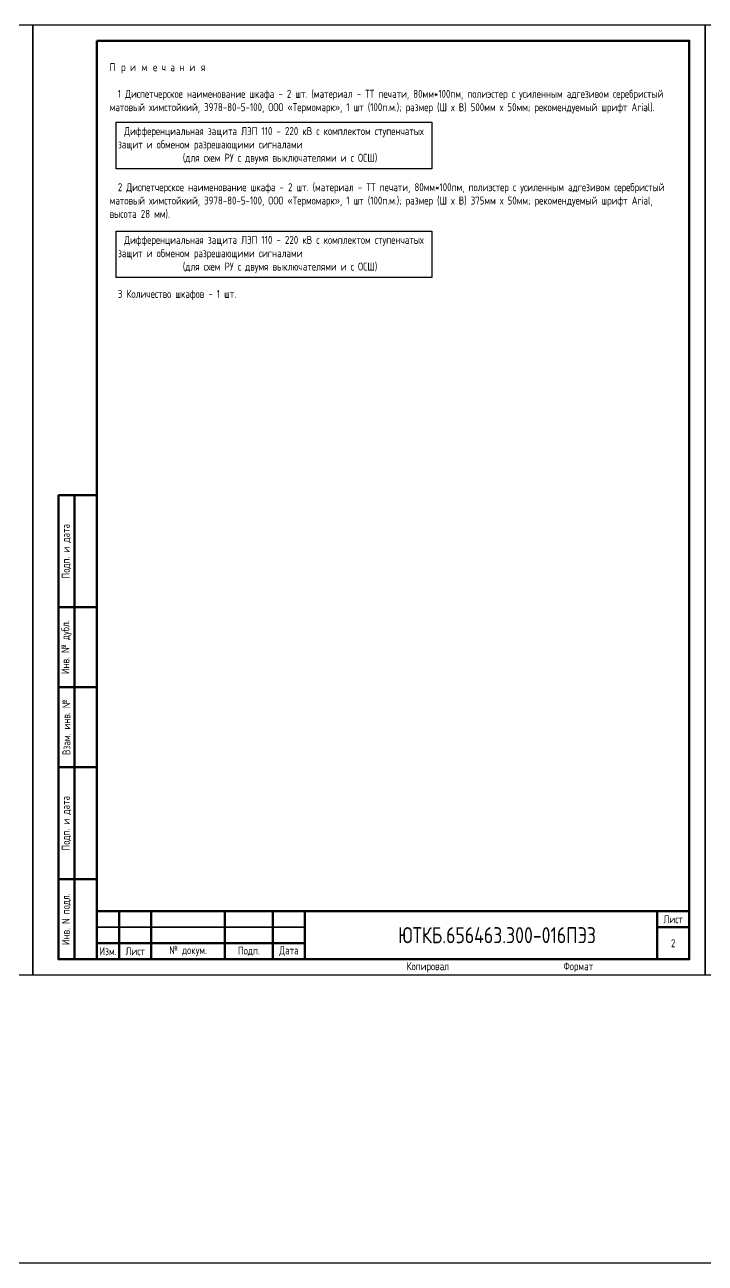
# Model space of a CAD drawing. Header units: millimetres. Extents: x -1036 to 2871, y -90 to 586.
# Drawn here: x -632.5 to -420, y -90 to 297 of the extents above; entities that cross this region are included whole.
import ezdxf

# ---------------------------------------------------------------- set-up
doc = ezdxf.new("R2010")
doc.units = ezdxf.units.MM
doc.styles.add('Gost_type_A', font='GOST_A.TTF')

# ---------------------------------------------------------------- blocks, each defined once
blk = doc.blocks.new('Формат_А4')
blk.add_lwpolyline([(0, 297), (0, 0), (-210, 0), (-210, 297)], close=True)
at = {"lineweight": 50}
blk.add_lwpolyline([(-190, 292), (-5, 292), (-5, 5), (-190, 5)], close=True, dxfattribs=at)
blk = doc.blocks.new('Штамп левый нижний')
at = {"lineweight": 50}
for points in [[(-12, 145), (-7, 145), (-7, 110), (-12, 110)], [(-7, 145), (0, 145), (0, 110), (-7, 110)], [(-12, 110), (-7, 110), (-7, 85), (-12, 85)], [(-7, 110), (0, 110), (0, 85), (-7, 85)], [(-12, 85), (-7, 85), (-7, 60), (-12, 60)], [(-7, 85), (0, 85), (0, 60), (-7, 60)], [(-12, 60), (-7, 60), (-7, 25), (-12, 25)], [(-7, 60), (0, 60), (0, 25), (-7, 25)], [(-12, 25), (-7, 25), (-7, 0), (-12, 0)], [(-7, 25), (0, 25), (0, 0), (-7, 0)]]:
    blk.add_lwpolyline(points, close=True, dxfattribs=at)
at = {"char_height": 2.5, "attachment_point": 5, "rotation": 90, "style": 'Gost_type_A'}
for s, insert, width in [('Подп. и дата', (-9.5, 127.5), 35), ('Инв. № дубл.', (-9.5, 97.5), 25), ('Взам. инв. №', (-9.5, 72.5), 25), ('Подп. и дата', (-9.5, 42.5), 35), ('Инв. N подл.', (-9.5, 12.5), 25)]:
    blk.add_mtext(s, dxfattribs=dict(at, insert=insert, width=width))
blk = doc.blocks.new('Штамп малый нижний')
at = {"lineweight": 50}
for points in [[(-185, 15), (-178, 15), (-178, 5), (-185, 5)], [(-178, 15), (-168, 15), (-168, 5), (-178, 5)], [(-168, 15), (-145, 15), (-145, 5), (-168, 5)], [(-145, 15), (-130, 15), (-130, 5), (-145, 5)], [(-130, 15), (-120, 15), (-120, 5), (-130, 5)], [(-120, 15), (-10, 15), (-10, 0), (-120, 0)], [(-10, 15), (0, 15), (0, 10), (-10, 10)], [(-10, 10), (0, 10), (0, 0), (-10, 0)], [(-185, 5), (-178, 5), (-178, 0), (-185, 0)], [(-178, 5), (-168, 5), (-168, 0), (-178, 0)], [(-168, 5), (-145, 5), (-145, 0), (-168, 0)], [(-145, 5), (-130, 5), (-130, 0), (-145, 0)], [(-130, 5), (-120, 5), (-120, 0), (-130, 0)]]:
    blk.add_lwpolyline(points, close=True, dxfattribs=at)
for points in [[(-185, 15), (-178, 15), (-178, 10), (-185, 10)], [(-178, 15), (-168, 15), (-168, 10), (-178, 10)], [(-168, 15), (-145, 15), (-145, 10), (-168, 10)], [(-145, 15), (-130, 15), (-130, 10), (-145, 10)], [(-130, 15), (-120, 15), (-120, 10), (-130, 10)], [(-185, 10), (-178, 10), (-178, 5), (-185, 5)], [(-178, 10), (-168, 10), (-168, 5), (-178, 5)], [(-168, 10), (-145, 10), (-145, 5), (-168, 5)], [(-145, 10), (-130, 10), (-130, 5), (-145, 5)], [(-130, 10), (-120, 10), (-120, 5), (-130, 5)]]:
    blk.add_lwpolyline(points, close=True)
at = {"char_height": 2.5, "style": 'Gost_type_A'}
for s, insert, width, attachment_point in [('Лист', (-5, 12.5), 10, 5), ('№ докум.', (-156.5, 2.5), 23, 5), ('Подп.', (-137.5, 2.5), 15, 5), ('Дата', (-125, 2.5), 10, 5), ('Изм.', (-181.5, 2.5), 7, 5), ('Лист', (-173, 2.5), 10, 5), ('Копировал', (-75, -2.53), 13.1202, 6), ('Формат', (-30, -2.53), 13.1202, 6)]:
    blk.add_mtext(s, dxfattribs=dict(at, insert=insert, width=width, attachment_point=attachment_point))

msp = doc.modelspace()

# ---------------------------------------------------------------- linework, layer by layer
for points in [[(-1036, 586), (2871, 586), (2871, -90), (-1036, -90)], [(-604, 266.52), (-505.4, 266.52), (-505.4, 252.02), (-604, 252.02)], [(-604, 232.52), (-505.4, 232.52), (-505.4, 218.02), (-604, 218.02)]]:
    msp.add_lwpolyline(points, close=True)

# ---------------------------------------------------------------- block references
at = {"color": 1}
for name, p in [('Формат_А4', (-630, 0)), ('Формат_А4', (-420, 0)), ('Формат_А4', (-210, 0)), ('Штамп левый нижний', (-610, 5)), ('Штамп малый нижний', (-425, 5))]:
    msp.add_blockref(name, p, dxfattribs=at)

# ---------------------------------------------------------------- texts
at = {"style": 'Gost_type_A'}
for s, insert, char_height, width, attachment_point in [('\\pxql;{\\T2;\\C0;Примечания\\P\\P\\T1;  1 }Диспетчерское наименование шкафа - 2 шт. (материал - ТТ печати, 80мм*100пм, полиэстер с усиленным адгезивом серебристый матовый химстойкий, 3978-80-5-100, ООО «Термомарк», 1 шт (100п.м.); размер (Ш х В) {\\C6;500}мм х 50мм; рекомендуемый шрифт Arial).\\P\\P\\P\\P\\P\\P  2 Диспетчерское наименование шкафа - {\\C6;2 шт}. (материал - ТТ печати, 80мм*100пм, полиэстер с усиленным адгезивом серебристый матовый химстойкий, 3978-80-5-100, ООО «Термомарк», 1 шт (100п.м.); размер (Ш х В) 375мм х 50мм; рекомендуемый шрифт Arial, высота 28 мм).\\P\\P\\P\\P\\P\\P  3 Количество шкафов - 1 шт.', (-606, 285), 2.5, 175, 1), ('Дифференциальная защита ЛЭП 110 - 220 кВ с комплектом ступенчатых защит и обменом разрешающими сигналами                                    (для схем РУ с двумя выключателями и с ОСШ) ', (-554.7, 259.27), 2.5, 98.6, 5), ('Дифференциальная защита ЛЭП 110 - 220 кВ с комплектом ступенчатых защит и обменом разрешающими сигналами                                    (для схем РУ с двумя выключателями и с ОСШ) ', (-554.7, 225.27), 2.5, 98.6, 5), ('ЮТКБ.656463.300-016ПЭ3', (-485, 12.5), 5, 120, 5), ('2', (-430, 10), 2.5, 10, 5)]:
    msp.add_mtext(s, dxfattribs=dict(at, insert=insert, char_height=char_height, width=width, attachment_point=attachment_point))

doc.saveas('drawing.dxf')
